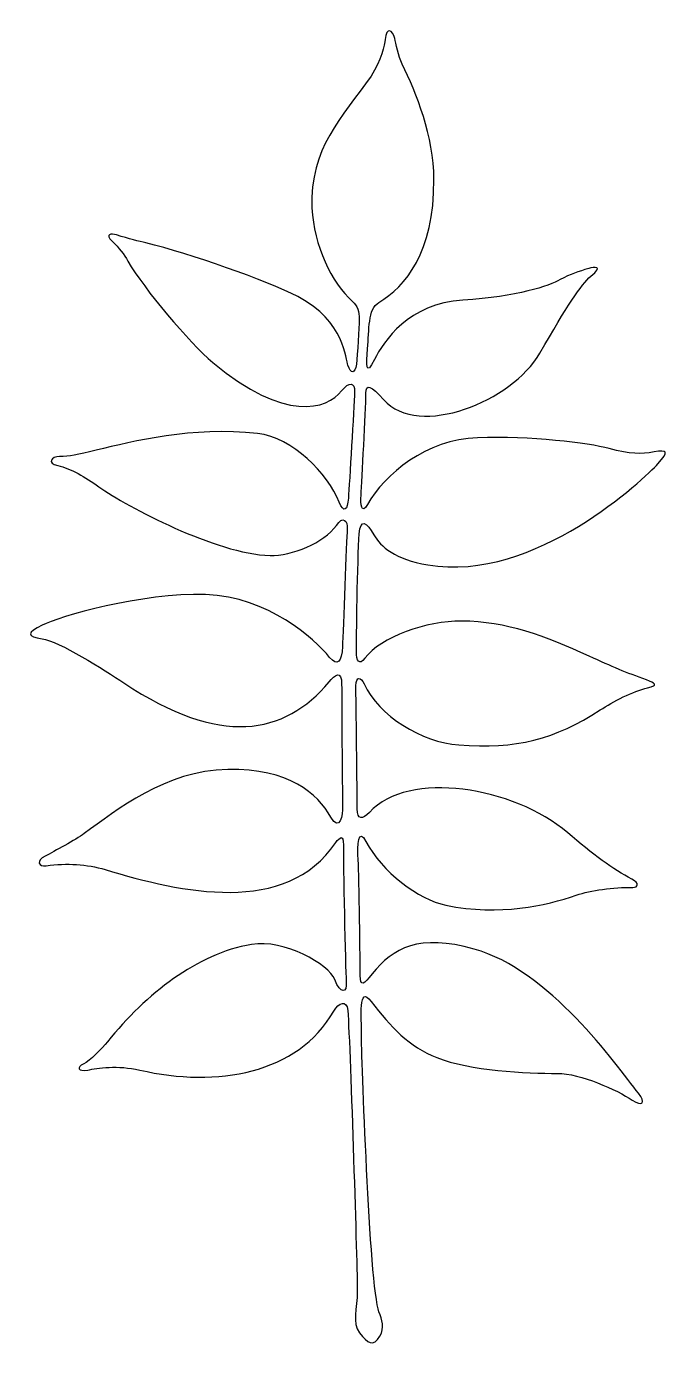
# Model space of a CAD drawing. Header units: centimetres. Extents: x -4.4 to 4.5, y -9.2 to 9.1.
import ezdxf

# ---------------------------------------------------------------- set-up
doc = ezdxf.new("R2010")
doc.units = ezdxf.units.CM
doc.header["$MEASUREMENT"] = 0
doc.layers.add('Camada 1', color=7, linetype='Continuous')

msp = doc.modelspace()

# ---------------------------------------------------------------- linework, layer by layer
at = {"layer": 'Camada 1'}
msp.add_open_spline([(4.14783, -0.01509), (3.94331, -0.06139), (3.66999, -0.20321), (3.49082, -0.32119), (3.49082, -0.32119), (2.86963, -0.72584), (2.32017, -0.86771), (1.5347, -0.80646), (1.5347, -0.80646), (1.02482, -0.76913), (0.41935, -0.39882), (0.22597, 0.03867), (0.22597, 0.03867), (0.18118, 0.14022), (0.11021, 0.14919), (0.11021, 0.0133), (0.11021, 0.0133), (0.11021, -0.13751), (0.1296, -1.50231), (0.1296, -1.69194), (0.1296, -1.69194), (0.13262, -1.84722), (0.19678, -1.84275), (0.29684, -1.73972), (0.29684, -1.73972), (0.83815, -1.15139), (2.29325, -1.38285), (3.04134, -2.02192), (3.04134, -2.02192), (3.37879, -2.31757), (3.67893, -2.53259), (3.92682, -2.66549), (3.92682, -2.66549), (4.04324, -2.72523), (4.01339, -2.77897), (3.94325, -2.77897), (3.94325, -2.77897), (3.66996, -2.77897), (3.36236, -2.81927), (3.1608, -2.88647), (3.1608, -2.88647), (2.73228, -3.03278), (2.10961, -3.17762), (1.35475, -3.02683), (1.35475, -3.02683), (0.98222, -2.95367), (0.46559, -2.55796), (0.24903, -2.14286), (0.24903, -2.14286), (0.14754, -1.94426), (0.12589, -2.18318), (0.14153, -2.4012), (0.14153, -2.4012), (0.15725, -2.62369), (0.16992, -3.84366), (0.16992, -4.0019), (0.16992, -4.0019), (0.16992, -4.15718), (0.2177, -4.12734), (0.33714, -3.97655), (0.33714, -3.97655), (0.62159, -3.61518), (0.98966, -3.42106), (1.74528, -3.63309), (1.74528, -3.63309), (2.78303, -3.92133), (3.69986, -5.2189), (4.02239, -5.63249), (4.02239, -5.63249), (4.12542, -5.76388), (4.0761, -5.81913), (3.93574, -5.72655), (3.93574, -5.72655), (3.72376, -5.58616), (3.21308, -5.35624), (2.90098, -5.35624), (2.90098, -5.35624), (2.47246, -5.35624), (1.68554, -5.31893), (1.2286, -5.13825), (1.2286, -5.13825), (0.85009, -4.98593), (0.58802, -4.71415), (0.32224, -4.36027), (0.32224, -4.36027), (0.13706, -4.11389), (0.19159, -4.59773), (0.18709, -4.81572), (0.18709, -4.81572), (0.18563, -5.02178), (0.29684, -8.3128), (0.42977, -8.65924), (0.42977, -8.65924), (0.47155, -8.7682), (0.51042, -8.88469), (0.44324, -8.99516), (0.44324, -8.99516), (0.34913, -9.15494), (0.27153, -9.09073), (0.16175, -8.95185), (0.16175, -8.95185), (0.052, -8.81003), (0.1296, -8.62035), (0.1296, -8.36805), (0.1296, -8.36805), (0.1296, -8.11865), (0.03705, -5.04269), (-0.00253, -4.48423), (-0.00253, -4.48423), (-0.01224, -4.33191), (-0.1272, -4.37374), (-0.1974, -4.49323), (-0.1974, -4.49323), (-0.69241, -5.36524), (-1.81305, -5.55638), (-2.8807, -5.31), (-2.8807, -5.31), (-3.1868, -5.23978), (-3.469, -5.28312), (-3.60187, -5.31), (-3.60187, -5.31), (-3.73403, -5.33238), (-3.76017, -5.27119), (-3.65714, -5.22486), (-3.65714, -5.22486), (-3.57351, -5.18758), (-3.40031, -5.00983), (-3.32863, -4.91876), (-3.32863, -4.91876), (-2.78584, -4.25132), (-2.09374, -3.70033), (-1.33521, -3.56891), (-1.33521, -3.56891), (-0.87981, -3.49274), (-0.26084, -3.84815), (-0.18247, -4.05569), (-0.18247, -4.05569), (-0.10182, -4.26021), (-0.00851, -4.25275), (-0.02346, -4.08257), (-0.02346, -4.08257), (-0.03838, -3.90636), (-0.06376, -2.4072), (-0.06376, -2.1877), (-0.06376, -2.1877), (-0.06376, -2.04734), (-0.10935, -2.07718), (-0.16906, -2.15934), (-0.16906, -2.15934), (-0.85743, -3.17767), (-2.30507, -2.85366), (-3.35853, -2.53261), (-3.35853, -2.53261), (-3.61832, -2.45649), (-3.88637, -2.44006), (-4.17604, -2.48035), (-4.17604, -2.48035), (-4.28132, -2.49675), (-4.32087, -2.41018), (-4.18945, -2.34597), (-4.18945, -2.34597), (-4.06031, -2.27877), (-3.7736, -2.12049), (-3.64893, -2.03239), (-3.64893, -2.03239), (-3.20245, -1.70989), (-2.52829, -1.16038), (-1.66445, -1.14543), (-1.66445, -1.14543), (-0.81186, -1.129), (-0.42138, -1.48291), (-0.23771, -1.80543), (-0.23771, -1.80543), (-0.11526, -2.01747), (-0.06824, -1.77852), (-0.07348, -1.65459), (-0.07348, -1.65459), (-0.08094, -1.37389), (-0.08689, -0.17187), (-0.08689, 0.0312), (-0.08689, 0.0312), (-0.08689, 0.23877), (-0.18246, 0.16407), (-0.26083, 0.06853), (-0.26083, 0.06853), (-0.87903, -0.67209), (-1.76597, -0.83635), (-3.10089, 0.05361), (-3.10089, 0.05361), (-3.36817, 0.23429), (-4.01024, 0.63593), (-4.22976, 0.6658), (-4.22976, 0.6658), (-4.44926, 0.69866), (-4.44926, 0.74645), (-4.22976, 0.85543), (-4.22976, 0.85543), (-4.01026, 0.96592), (-2.85006, 1.30938), (-1.97056, 1.27651), (-1.97056, 1.27651), (-1.09328, 1.24666), (-0.47138, 0.6658), (-0.25339, 0.40749), (-0.25339, 0.40749), (-0.14589, 0.27906), (-0.08467, 0.34328), (-0.07644, 0.5583), (-0.07644, 0.5583), (-0.06821, 0.76883), (-0.01818, 2.05298), (-0.00998, 2.17993), (-0.00998, 2.17993), (-0.00252, 2.30534), (-0.06824, 2.37107), (-0.15931, 2.23666), (-0.15931, 2.23666), (-0.33105, 1.99179), (-0.77899, 1.81261), (-1.07763, 1.81857), (-1.07763, 1.81857), (-1.8287, 1.84098), (-3.05089, 2.4935), (-3.44734, 2.77123), (-3.44734, 2.77123), (-3.63474, 2.90262), (-3.83704, 3.02658), (-4.01622, 3.06539), (-4.01622, 3.06539), (-4.17304, 3.09973), (-4.09911, 3.19083), (-3.9931, 3.19083), (-3.9931, 3.19083), (-3.852, 3.19083), (-3.75418, 3.21176), (-3.48317, 3.27745), (-3.48317, 3.27745), (-2.96726, 3.40135), (-2.15946, 3.60744), (-1.25011, 3.50888), (-1.25011, 3.50888), (-0.76333, 3.45067), (-0.28324, 2.95789), (-0.1205, 2.55773), (-0.1205, 2.55773), (-0.0548, 2.40094), (-0.00628, 2.44721), (0.00568, 2.61298), (0.00568, 2.61298), (0.02134, 2.82798), (0.08037, 3.8389), (0.0923, 4.09274), (0.0923, 4.09274), (0.09376, 4.2122), (0.01763, 4.23461), (-0.0869, 4.1002), (-0.0869, 4.1002), (-0.29145, 3.84189), (-0.86562, 3.65525), (-1.86977, 4.49144), (-1.86977, 4.49144), (-2.20426, 4.77513), (-2.81796, 5.50681), (-3.04568, 5.89651), (-3.04568, 5.89651), (-3.10093, 5.9906), (-3.16363, 6.08018), (-3.26444, 6.17279), (-3.26444, 6.17279), (-3.36895, 6.27132), (-3.27267, 6.28474), (-3.20247, 6.25936), (-3.20247, 6.25936), (-3.03001, 6.2056), (-2.88817, 6.17125), (-2.79485, 6.15035), (-2.79485, 6.15035), (-2.19012, 6.00102), (-1.1329, 5.63071), (-0.69242, 5.40523), (-0.69242, 5.40523), (-0.04213, 5.06926), (-0.02496, 4.52126), (-0.00255, 4.45556), (-0.00255, 4.45556), (0.04298, 4.33311), (0.09823, 4.3316), (0.11762, 4.469), (0.11762, 4.469), (0.12955, 4.60341), (0.1572, 4.97967), (0.1572, 5.09016), (0.1572, 5.09016), (0.1572, 5.20068), (0.12955, 5.2768), (0.06166, 5.33953), (0.06166, 5.33953), (-0.22729, 5.59784), (-0.47216, 6.11002), (-0.4983, 6.63414), (-0.4983, 6.63414), (-0.53116, 7.46287), (-0.08322, 7.88096), (0.31924, 8.46183), (0.31924, 8.46183), (0.46106, 8.6694), (0.51038, 8.9008), (0.51487, 8.96652), (0.51487, 8.96652), (0.52826, 9.14871), (0.61711, 9.1054), (0.64923, 8.98147), (0.64923, 8.98147), (0.66341, 8.91874), (0.7, 8.73509), (0.75152, 8.62759), (0.75152, 8.62759), (0.94636, 8.22143), (1.19049, 7.63162), (1.19049, 7.02686), (1.19049, 7.02686), (1.19049, 6.00403), (0.79555, 5.54861), (0.42973, 5.32614), (0.42973, 5.32614), (0.27148, 5.23205), (0.29683, 4.94387), (0.27148, 4.68405), (0.27148, 4.68405), (0.2528, 4.46304), (0.24158, 4.28239), (0.36702, 4.53472), (0.36702, 4.53472), (0.49317, 4.78409), (0.83814, 5.31267), (1.59141, 5.35448), (1.59141, 5.35448), (2.34254, 5.40525), (2.78299, 5.55162), (2.93827, 5.64118), (2.93827, 5.64118), (3.08011, 5.71733), (3.19066, 5.75021), (3.33247, 5.79646), (3.33247, 5.79646), (3.40415, 5.81887), (3.54453, 5.8353), (3.36232, 5.68745), (3.36232, 5.68745), (3.22198, 5.57249), (3.03088, 5.26936), (2.65607, 4.62282), (2.65607, 4.62282), (2.27383, 3.95239), (0.98218, 3.43275), (0.49315, 3.97777), (0.49315, 3.97777), (0.31546, 4.17637), (0.24899, 4.20174), (0.24899, 4.06736), (0.24899, 4.06736), (0.24899, 3.81349), (0.19004, 2.86234), (0.1811, 2.65478), (0.1811, 2.65478), (0.17589, 2.53683), (0.18256, 2.37406), (0.26992, 2.5249), (0.26992, 2.5249), (0.50881, 2.94747), (1.08743, 3.42679), (1.79448, 3.45068), (1.79448, 3.45068), (2.52314, 3.47605), (3.32951, 3.3775), (3.61315, 3.30135), (3.61315, 3.30135), (3.91332, 3.22219), (4.05368, 3.22219), (4.23881, 3.25357), (4.23881, 3.25357), (4.41949, 3.28492), (4.45087, 3.26553), (4.28961, 3.08781), (4.28961, 3.08781), (4.1179, 2.90265), (2.59337, 1.43184), (1.10458, 1.68869), (1.10458, 1.68869), (0.64918, 1.76632), (0.45283, 1.94105), (0.35729, 2.10678), (0.35729, 2.10678), (0.25947, 2.27847), (0.17362, 2.3412), (0.15719, 2.11871), (0.15719, 2.11871), (0.12954, 1.76628), (0.11761, 0.61506), (0.11761, 0.48962), (0.11761, 0.48962), (0.11761, 0.35521), (0.15791, 0.291), (0.23408, 0.39405), (0.23408, 0.39405), (0.45136, 0.6897), (1.08969, 0.91517), (1.57351, 0.91068), (1.57351, 0.91068), (2.19316, 0.90322), (2.72921, 0.70613), (3.33841, 0.42393), (3.33841, 0.42393), (3.66398, 0.2746), (3.84911, 0.19697), (4.13282, 0.09392), (4.13282, 0.09392), (4.24941, 0.04912), (4.30608, 0.02076), (4.14783, -0.01509)], degree=3, knots=[0, 0, 0, 0, 0.00943396, 0.00943396, 0.00943396, 0.00943396, 0.01886792, 0.01886792, 0.01886792, 0.01886792, 0.02830189, 0.02830189, 0.02830189, 0.02830189, 0.03773585, 0.03773585, 0.03773585, 0.03773585, 0.04716981, 0.04716981, 0.04716981, 0.04716981, 0.05660377, 0.05660377, 0.05660377, 0.05660377, 0.06603774, 0.06603774, 0.06603774, 0.06603774, 0.0754717, 0.0754717, 0.0754717, 0.0754717, 0.08490566, 0.08490566, 0.08490566, 0.08490566, 0.09433962, 0.09433962, 0.09433962, 0.09433962, 0.10377358, 0.10377358, 0.10377358, 0.10377358, 0.11320755, 0.11320755, 0.11320755, 0.11320755, 0.12264151, 0.12264151, 0.12264151, 0.12264151, 0.13207547, 0.13207547, 0.13207547, 0.13207547, 0.14150943, 0.14150943, 0.14150943, 0.14150943, 0.1509434, 0.1509434, 0.1509434, 0.1509434, 0.16037736, 0.16037736, 0.16037736, 0.16037736, 0.16981132, 0.16981132, 0.16981132, 0.16981132, 0.17924528, 0.17924528, 0.17924528, 0.17924528, 0.18867925, 0.18867925, 0.18867925, 0.18867925, 0.19811321, 0.19811321, 0.19811321, 0.19811321, 0.20754717, 0.20754717, 0.20754717, 0.20754717, 0.21698113, 0.21698113, 0.21698113, 0.21698113, 0.22641509, 0.22641509, 0.22641509, 0.22641509, 0.23584906, 0.23584906, 0.23584906, 0.23584906, 0.24528302, 0.24528302, 0.24528302, 0.24528302, 0.25471698, 0.25471698, 0.25471698, 0.25471698, 0.26415094, 0.26415094, 0.26415094, 0.26415094, 0.27358491, 0.27358491, 0.27358491, 0.27358491, 0.28301887, 0.28301887, 0.28301887, 0.28301887, 0.29245283, 0.29245283, 0.29245283, 0.29245283, 0.30188679, 0.30188679, 0.30188679, 0.30188679, 0.31132075, 0.31132075, 0.31132075, 0.31132075, 0.32075472, 0.32075472, 0.32075472, 0.32075472, 0.33018868, 0.33018868, 0.33018868, 0.33018868, 0.33962264, 0.33962264, 0.33962264, 0.33962264, 0.3490566, 0.3490566, 0.3490566, 0.3490566, 0.35849057, 0.35849057, 0.35849057, 0.35849057, 0.36792453, 0.36792453, 0.36792453, 0.36792453, 0.37735849, 0.37735849, 0.37735849, 0.37735849, 0.38679245, 0.38679245, 0.38679245, 0.38679245, 0.39622642, 0.39622642, 0.39622642, 0.39622642, 0.40566038, 0.40566038, 0.40566038, 0.40566038, 0.41509434, 0.41509434, 0.41509434, 0.41509434, 0.4245283, 0.4245283, 0.4245283, 0.4245283, 0.43396226, 0.43396226, 0.43396226, 0.43396226, 0.44339623, 0.44339623, 0.44339623, 0.44339623, 0.45283019, 0.45283019, 0.45283019, 0.45283019, 0.46226415, 0.46226415, 0.46226415, 0.46226415, 0.47169811, 0.47169811, 0.47169811, 0.47169811, 0.48113208, 0.48113208, 0.48113208, 0.48113208, 0.49056604, 0.49056604, 0.49056604, 0.49056604, 0.5, 0.5, 0.5, 0.5, 0.50943396, 0.50943396, 0.50943396, 0.50943396, 0.51886792, 0.51886792, 0.51886792, 0.51886792, 0.52830189, 0.52830189, 0.52830189, 0.52830189, 0.53773585, 0.53773585, 0.53773585, 0.53773585, 0.54716981, 0.54716981, 0.54716981, 0.54716981, 0.55660377, 0.55660377, 0.55660377, 0.55660377, 0.56603774, 0.56603774, 0.56603774, 0.56603774, 0.5754717, 0.5754717, 0.5754717, 0.5754717, 0.58490566, 0.58490566, 0.58490566, 0.58490566, 0.59433962, 0.59433962, 0.59433962, 0.59433962, 0.60377358, 0.60377358, 0.60377358, 0.60377358, 0.61320755, 0.61320755, 0.61320755, 0.61320755, 0.62264151, 0.62264151, 0.62264151, 0.62264151, 0.63207547, 0.63207547, 0.63207547, 0.63207547, 0.64150943, 0.64150943, 0.64150943, 0.64150943, 0.6509434, 0.6509434, 0.6509434, 0.6509434, 0.66037736, 0.66037736, 0.66037736, 0.66037736, 0.66981132, 0.66981132, 0.66981132, 0.66981132, 0.67924528, 0.67924528, 0.67924528, 0.67924528, 0.68867925, 0.68867925, 0.68867925, 0.68867925, 0.69811321, 0.69811321, 0.69811321, 0.69811321, 0.70754717, 0.70754717, 0.70754717, 0.70754717, 0.71698113, 0.71698113, 0.71698113, 0.71698113, 0.72641509, 0.72641509, 0.72641509, 0.72641509, 0.73584906, 0.73584906, 0.73584906, 0.73584906, 0.74528302, 0.74528302, 0.74528302, 0.74528302, 0.75471698, 0.75471698, 0.75471698, 0.75471698, 0.76415094, 0.76415094, 0.76415094, 0.76415094, 0.77358491, 0.77358491, 0.77358491, 0.77358491, 0.78301887, 0.78301887, 0.78301887, 0.78301887, 0.79245283, 0.79245283, 0.79245283, 0.79245283, 0.80188679, 0.80188679, 0.80188679, 0.80188679, 0.81132075, 0.81132075, 0.81132075, 0.81132075, 0.82075472, 0.82075472, 0.82075472, 0.82075472, 0.83018868, 0.83018868, 0.83018868, 0.83018868, 0.83962264, 0.83962264, 0.83962264, 0.83962264, 0.8490566, 0.8490566, 0.8490566, 0.8490566, 0.85849057, 0.85849057, 0.85849057, 0.85849057, 0.86792453, 0.86792453, 0.86792453, 0.86792453, 0.87735849, 0.87735849, 0.87735849, 0.87735849, 0.88679245, 0.88679245, 0.88679245, 0.88679245, 0.89622642, 0.89622642, 0.89622642, 0.89622642, 0.90566038, 0.90566038, 0.90566038, 0.90566038, 0.91509434, 0.91509434, 0.91509434, 0.91509434, 0.9245283, 0.9245283, 0.9245283, 0.9245283, 0.93396226, 0.93396226, 0.93396226, 0.93396226, 0.94339623, 0.94339623, 0.94339623, 0.94339623, 0.95283019, 0.95283019, 0.95283019, 0.95283019, 0.96226415, 0.96226415, 0.96226415, 0.96226415, 0.97169811, 0.97169811, 0.97169811, 0.97169811, 0.98113208, 0.98113208, 0.98113208, 0.98113208, 1, 1, 1, 1], dxfattribs=at)

doc.saveas('drawing.dxf')
